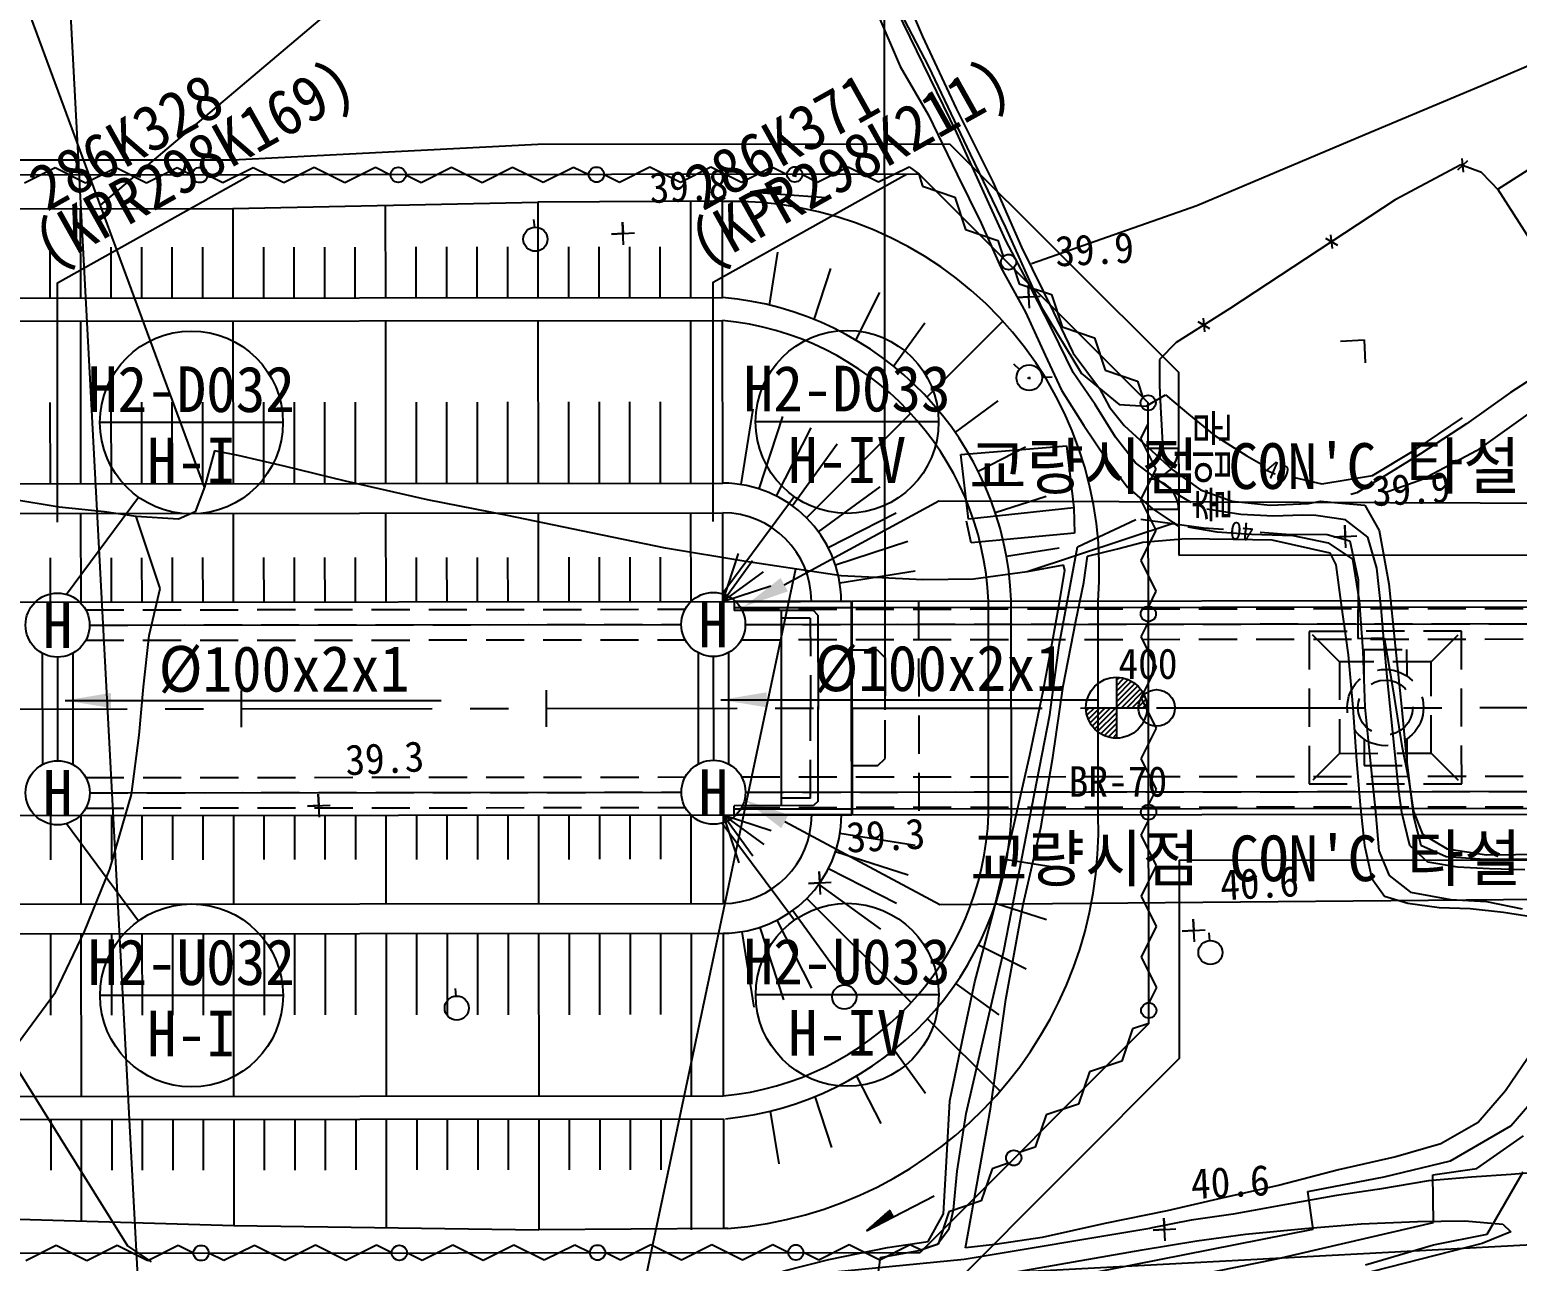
# Model space of a CAD drawing. Header units: millimetres. Extents: x 18534 to 19330, y 1103 to 1810.
# Drawn here: x 18644.5 to 18742, y 1436.8 to 1517.5 of the extents above; entities that cross this region are included whole.
import ezdxf
from ezdxf.enums import TextEntityAlignment as Align
from ezdxf.xclip import XClip

# ---------------------------------------------------------------- set-up
doc = ezdxf.new("R2010")
doc.units = ezdxf.units.MM
doc.header["$LTSCALE"] = 10
doc.header["$MEASUREMENT"] = 0
doc.header["$XCLIPFRAME"] = 2
for name, pattern in [('CENTER', [2, 1.25, -0.25, 0.25, -0.25]), ('DASHED2', [0.375, 0.25, -0.125]), ('HIDDEN', [0.375, 0.25, -0.125])]:
    doc.linetypes.add(name, pattern=pattern)
for name, color, linetype in [('TN-CABL', 4, 'Continuous'), ('TN-MANH', 4, 'Continuous'), ('TZ-BASE', 253, 'Continuous'), ('TZ-CABL', 4, 'Continuous')]:
    doc.layers.add(name, color=color, linetype=linetype)
doc.styles.add('GHS', font='GulimChe.ttf')
doc.styles.add('GUL', font='GulimChe.ttf')
doc.styles.get("Standard").update_dxf_attribs({"font": 'GulimChe.ttf'})
doc.styles.add('굴림체', font='GulimChe.ttf')
doc.linetypes.add('ZIGZAG', pattern='A,0.0001,-0.2,[131,ltypeshp.shx,S=0.2,R=0,X=-0.2,Y=0],-0.4,[131,ltypeshp.shx,S=0.2,R=180,X=0.2,Y=0],-0.2', length=0.8001)
doc.dimstyles.get("Standard").update_dxf_attribs({"dimtxt": 0.18, "dimasz": 0.18, "dimexe": 0.18, "dimexo": 0.0625, "dimgap": 0.09, "dimtad": 0, "dimtih": 1, "dimtoh": 1, "dimdec": 4, "dimzin": 0, "dimdsep": 46, "dimtxsty": 'Standard', "dimcen": 0.09, "dimadec": 0, "dimazin": 0, "dimtfac": 1, "dimtdec": 4, "dimtofl": 0, "dimtmove": 0, "dimatfit": 3, "dimfxl": 0, "dimtolj": 1, "dimtzin": 0, "dimarcsym": 0})

# ---------------------------------------------------------------- blocks, each defined once
blk = doc.blocks.new('JD-FGHFH5FN')
at = {"layer": 'TZ-BASE'}
for p, q in [((23.547, 143.966), (42.14, -205.895)), ((30.75, 33.074, 39.928), (69.977, 66.245, 39.928)), ((82.491, 49.157, 41.987), (84.653, 44.133, 41.987)), ((37.576, 14.574, 39.928), (25.588, 47.062, 39.928)), ((82.198, 47.636, 40.014), (85.046, 42.168, 40.014)), ((86.894, 37.807, 41.336), (82.293, 47.26, 41.336)), ((81.711, 45.562, 40.201), (83.196, 42.157, 40.201)), ((84.653, 44.133, 41.987), (86.848, 39.403, 41.987)), ((121.258, 40.899, 41.322), (126.289, 43.052, 41.322)), ((83.196, 42.157, 40.201), (85.053, 38.973, 40.201)), ((85.046, 42.168, 40.014), (87.775, 36.403, 40.014)), ((113.644, 37.709, 41.322), (121.258, 40.899, 41.322)), ((86.848, 39.403, 41.987), (89.256, 34.596, 41.987)), ((122.379, 34.122, 42.373), (131.572, 39.982, 42.373)), ((85.053, 38.973, 40.201), (86.931, 35.076, 40.201)), ((39.424, 36.047), (59.423, 37.066)), ((59.423, 37.066), (86.431, 37.092)), ((86.431, 37.092), (101.445, 22.106)), ((90.123, 30.753, 41.336), (86.894, 37.807, 41.336)), ((102.634, 33.053, 41.322), (113.644, 37.709, 41.322)), ((87.775, 36.403, 40.014), (90.099, 31.593, 40.014)), ((120.019, 36.117, 42.263), (120.107, 35.227, 42.263)), ((-0.034, 36.01), (39.424, 36.047)), ((25.773, 34.533), (27.772, 35.535)), ((27.772, 35.535), (29.773, 34.537)), ((29.773, 34.537), (31.772, 35.539)), ((31.772, 35.539), (33.773, 34.541)), ((33.773, 34.541), (35.772, 35.543)), ((35.772, 35.543), (36.772, 35.044)), ((38.773, 34.546), (40.772, 35.547)), ((40.772, 35.547), (42.773, 34.549)), ((42.773, 34.549), (44.772, 35.551)), ((44.772, 35.551), (46.773, 34.553)), ((46.773, 34.553), (48.772, 35.555)), ((48.772, 35.555), (49.772, 35.056)), ((51.773, 34.558), (53.772, 35.56)), ((53.772, 35.56), (55.773, 34.562)), ((55.773, 34.562), (57.772, 35.564)), ((57.772, 35.564), (59.773, 34.565)), ((59.773, 34.565), (61.772, 35.567)), ((61.772, 35.567), (62.772, 35.068)), ((64.773, 34.57), (66.772, 35.572)), ((66.772, 35.572), (68.773, 34.574)), ((68.773, 34.574), (70.772, 35.576)), ((70.772, 35.576), (72.773, 34.578)), ((72.773, 34.578), (74.772, 35.58)), ((74.772, 35.58), (75.772, 35.081)), ((77.773, 34.582), (79.772, 35.584)), ((79.772, 35.584), (81.773, 34.586)), ((81.773, 34.586), (83.772, 35.588)), ((83.772, 35.588), (84.433, 35.089)), ((119.956, 35.713, 42.263), (115.633, 33.416, 42.263)), ((120.392, 35.975, 42.263), (119.734, 35.37, 42.263)), ((121.294, 35.203, 42.263), (119.956, 35.713, 42.263)), ((122.488, 33.986, 42.263), (121.294, 35.203, 42.263)), ((84.433, 35.089), (-0.033, 35.009)), ((37.772, 35.045), (38.773, 34.546)), ((50.772, 35.057), (51.773, 34.558)), ((63.772, 35.069), (64.773, 34.57)), ((75.377, 34.271), (73.346, 33.917)), ((75.363, 34.084), (74.618, 34.139)), ((75.364, 34.097), (74.668, 34.147)), ((75.365, 34.109), (74.719, 34.156)), ((75.366, 34.122), (74.77, 34.165)), ((75.367, 34.134), (74.821, 34.174)), ((75.368, 34.147), (74.871, 34.183)), ((75.369, 34.159), (74.922, 34.192)), ((75.37, 34.171), (74.973, 34.2)), ((75.371, 34.184), (75.024, 34.209)), ((75.371, 34.196), (75.075, 34.218)), ((75.372, 34.209), (75.125, 34.227)), ((75.373, 34.221), (75.176, 34.236)), ((75.374, 34.234), (75.227, 34.245)), ((75.375, 34.246), (75.278, 34.253)), ((75.376, 34.259), (75.328, 34.262)), ((75.341, 33.772), (75.377, 34.271)), ((76.772, 35.081), (77.773, 34.582)), ((84.4, 35.089), (84.657, 34.307)), ((84.433, 35.089), (99.447, 20.103)), ((84.657, 34.307), (86.776, 33.591)), ((86.931, 35.076, 40.201), (88.494, 31.883, 40.201)), ((89.256, 34.596, 41.987), (91.145, 30.32, 41.987)), ((39.427, 32.847), (59.427, 33.266)), ((71.535, 33.321), (59.427, 33.266)), ((59.427, 33.266), (59.433, 26.996)), ((69.427, 33.275), (69.433, 27.005)), ((71.541, 27.007), (71.535, 33.321)), ((75.341, 33.773), (73.348, 33.918)), ((75.342, 33.785), (73.399, 33.927)), ((75.342, 33.797), (73.45, 33.935)), ((75.343, 33.81), (73.5, 33.944)), ((75.344, 33.822), (73.551, 33.953)), ((75.345, 33.835), (73.602, 33.962)), ((75.346, 33.847), (73.653, 33.971)), ((75.347, 33.86), (73.704, 33.98)), ((75.348, 33.872), (73.754, 33.988)), ((75.349, 33.885), (73.805, 33.997)), ((75.35, 33.897), (73.856, 34.006)), ((75.351, 33.91), (73.907, 34.015)), ((75.352, 33.922), (73.957, 34.024)), ((75.352, 33.935), (74.008, 34.033)), ((75.353, 33.947), (74.059, 34.041)), ((75.354, 33.96), (74.11, 34.05)), ((75.355, 33.972), (74.161, 34.059)), ((75.356, 33.984), (74.211, 34.068)), ((75.357, 33.997), (74.262, 34.077)), ((75.358, 34.009), (74.313, 34.086)), ((75.359, 34.022), (74.364, 34.094)), ((75.36, 34.034), (74.414, 34.103)), ((75.361, 34.047), (74.465, 34.112)), ((75.361, 34.059), (74.516, 34.121)), ((75.362, 34.072), (74.567, 34.13)), ((78.333, 33.554), (75.341, 33.772)), ((86.776, 33.591), (87.474, 31.467)), ((115.633, 33.416, 42.263), (104.778, 26.269, 42.263)), ((127.207, 26.548, 42.373), (122.379, 34.122, 42.373)), ((-0.031, 32.81), (39.427, 32.847)), ((29.427, 32.838), (29.433, 26.968)), ((39.427, 32.847), (39.433, 26.977)), ((49.427, 33.057), (49.433, 26.987)), ((91.805, 29.237, 41.322), (102.634, 33.053, 41.322)), ((59.224, 31.602, 40.201), (59.173, 32.121, 40.201)), ((64.264, 31.17, 39.804), (65.762, 31.25, 39.804)), ((64.973, 31.959, 39.804), (65.013, 31.21, 39.804)), ((65.053, 30.461, 39.804), (64.973, 31.959, 39.804)), ((87.474, 31.467), (89.592, 30.751)), ((88.494, 31.883, 40.201), (89.796, 28.978, 40.201)), ((90.099, 31.593, 40.014), (92.434, 26.405, 40.014)), ((27.43, 30.301), (27.433, 26.966)), ((31.43, 30.305), (31.433, 26.97)), ((33.43, 30.306), (33.433, 26.971)), ((35.43, 30.308), (35.433, 26.973)), ((37.43, 30.31), (37.433, 26.975)), ((41.43, 30.314), (41.433, 26.979)), ((43.43, 30.316), (43.433, 26.981)), ((45.43, 30.318), (45.433, 26.983)), ((47.43, 30.32), (47.433, 26.985)), ((51.43, 30.323), (51.433, 26.988)), ((53.43, 30.325), (53.433, 26.99)), ((55.43, 30.327), (55.433, 26.992)), ((57.43, 30.329), (57.433, 26.994)), ((61.43, 30.333), (61.433, 26.998)), ((63.43, 30.335), (63.433, 27)), ((65.013, 31.21, 39.804), (64.264, 31.17, 39.804)), ((65.43, 30.337), (65.433, 27.002)), ((67.43, 30.339), (67.433, 27.004)), ((89.592, 30.751), (89.941, 29.689)), ((91.725, 27.688, 41.336), (90.123, 30.753, 41.336)), ((91.145, 30.32, 41.987), (93.243, 26.05, 41.987)), ((111.078, 30.896, 42.263), (111.852, 30.448, 42.263)), ((111.412, 31.116, 42.263), (111.518, 30.228, 42.263)), ((74.619, 26.511), (75.164, 29.978)), ((77.548, 25.568), (78.629, 28.905)), ((89.796, 28.978, 40.201), (91.394, 26.039, 40.201)), ((90.645, 28.979), (90.995, 27.916)), ((80.274, 24.22), (81.862, 27.345)), ((90.995, 27.916), (93.113, 27.2)), ((91.577, 27.803, 39.888), (91.617, 27.055, 39.888)), ((91.657, 26.306, 39.888), (91.577, 27.803, 39.888)), ((93.15, 24.912, 41.336), (91.725, 27.688, 41.336)), ((-0.025, 26.94), (71.541, 27.007)), ((90.868, 27.015, 39.888), (92.366, 27.094, 39.888)), ((91.617, 27.055, 39.888), (90.868, 27.015, 39.888)), ((92.434, 26.405, 40.014), (95.082, 22.025, 40.014)), ((93.113, 27.2), (93.811, 25.076)), ((-0.024, 25.44), (71.542, 25.507)), ((29.434, 25.468), (29.444, 14.798)), ((39.434, 25.477), (39.444, 14.807)), ((49.434, 25.487), (49.444, 14.817)), ((59.434, 25.496), (59.444, 14.826)), ((69.434, 25.505), (69.444, 14.835)), ((71.552, 14.838), (71.542, 25.507)), ((84.932, 20.475), (89.916, 25.468)), ((91.394, 26.039, 40.201), (92.694, 23.218, 40.201)), ((93.243, 26.05, 41.987), (94.495, 23.438, 41.987)), ((104.778, 26.269, 42.263), (101.284, 24.053, 42.263)), ((102.712, 25.432, 42.263), (103.478, 24.97, 42.263)), ((103.049, 25.646, 42.263), (103.14, 24.756, 42.263)), ((82.748, 22.508), (84.805, 25.345)), ((94.534, 22.094, 41.336), (93.15, 24.912, 41.336)), ((93.811, 25.076), (95.929, 24.36)), ((94.495, 23.438, 41.987), (94.54, 23.355, 41.987)), ((95.929, 24.36), (96.628, 22.236)), ((101.284, 24.053, 42.263), (100.194, 22.952, 42.263)), ((112.062, 24.154, -2.086), (113.605, 24.236, -2.086)), ((113.605, 24.236, -2.086), (113.685, 22.72, -2.086)), ((90.627, 22.666, -1.233), (91.018, 22.297, -1.233)), ((92.694, 23.218, 40.201), (93.768, 20.937, 40.201)), ((94.54, 23.355, 41.987), (96.245, 21.05, 41.987)), ((100.194, 22.952, 42.263), (100.183, 21.242, 42.263)), ((91.536, 21.741, -1.233), (91.74, 21.729, -1.233)), ((91.645, 21.815, -1.233), (91.653, 21.657, -1.233)), ((92.484, 21.788, -1.233), (93.161, 21.805, -1.233)), ((95.981, 19.991, 41.336), (94.534, 22.094, 41.336)), ((95.082, 22.025, 40.014), (97.537, 19.994, 40.014)), ((96.628, 22.236), (98.746, 21.52)), ((98.746, 21.52), (99.095, 20.458)), ((101.445, 22.106), (101.457, 10.106)), ((127.434, 21.574, 39.993), (120.981, 16.947, 39.993)), ((125.681, 22.384, 41.147), (123.211, 20.784, 41.147)), ((93.768, 20.937, 40.201), (95.222, 18.624, 40.201)), ((96.245, 21.05, 41.987), (96.912, 19.808, 41.987)), ((99.306, 19.876, 40.014), (100.587, 20.628, 40.014)), ((100.183, 21.242, 42.263), (100.245, 19.843, 42.263)), ((100.587, 20.628, 40.014), (102.095, 19.368, 40.014)), ((123.211, 20.784, 41.147), (120.323, 18.726, 41.147)), ((27.439, 20.131), (27.444, 14.796)), ((31.439, 20.135), (31.444, 14.8)), ((33.439, 20.136), (33.444, 14.801)), ((35.439, 20.138), (35.444, 14.803)), ((37.439, 20.14), (37.444, 14.805)), ((41.439, 20.144), (41.444, 14.809)), ((43.439, 20.146), (43.444, 14.811)), ((45.439, 20.148), (45.444, 14.813)), ((47.439, 20.15), (47.444, 14.815)), ((51.439, 20.153), (51.444, 14.818)), ((53.439, 20.155), (53.444, 14.82)), ((55.439, 20.157), (55.444, 14.822)), ((57.439, 20.159), (57.444, 14.824)), ((61.439, 20.163), (61.444, 14.828)), ((63.439, 20.165), (63.444, 14.83)), ((65.439, 20.167), (65.444, 14.832)), ((67.439, 20.169), (67.444, 14.834)), ((72.766, 14.743), (73.544, 19.682)), ((86.79, 18.165), (89.62, 20.226)), ((97.304, 17.843, 41.336), (95.981, 19.991, 41.336)), ((96.912, 19.808, 41.987), (97.871, 18.616, 41.987)), ((97.537, 19.994, 40.014), (99.306, 19.876, 40.014)), ((99.486, -20.597), (99.447, 20.103)), ((100.245, 19.843, 42.263), (100.432, 16.652, 42.263)), ((73.95, 14.46), (75.491, 19.217)), ((77.042, 12.57), (83.871, 19.413)), ((95.222, 18.624, 40.201), (96.671, 16.48, 40.201)), ((97.871, 18.616, 41.987), (99.425, 17.189, 41.987)), ((99.449, 18.756), (98.95, 17.755)), ((102.095, 19.368, 40.014), (103.774, 17.987, 40.014)), ((116.96, 17.02, 40.014), (120.053, 19.126, 40.014)), ((120.323, 18.726, 41.147), (117.3, 16.75, 41.147)), ((75.076, 13.995), (77.342, 18.452)), ((98.614, 16.157, 41.336), (97.304, 17.843, 41.336)), ((98.95, 17.755), (99.951, 15.756)), ((103.774, 17.987, 40.014), (105.915, 16.619, 40.014)), ((38.223, 16.947, 39.865), (37.576, 14.574, 39.865)), ((39.787, 16.655, 39.865), (38.223, 16.947, 39.865)), ((42.792, 15.943, 39.865), (39.787, 16.655, 39.865)), ((76.115, 13.36), (79.05, 17.408)), ((87.163, 16.711, 42.449), (94.083, 17.288, 42.449)), ((87.663, 12.48, 42.449), (87.163, 16.711, 42.449)), ((88.295, 15.624), (91.412, 17.216)), ((94.083, 17.288, 42.449), (94.578, 13.225, 42.449)), ((99.425, 17.189, 41.987), (101.022, 15.722, 41.987)), ((101.442, 17.106), (99.442, 17.104)), ((100.432, 16.903, -2.086), (100.453, 16.422, -2.086)), ((105.915, 16.619, 40.014), (106.842, 16.106, 40.014)), ((114.15, 15.342, 40.014), (116.96, 17.02, 40.014)), ((117.3, 16.75, 41.147), (115.082, 15.38, 41.147)), ((120.981, 16.947, 39.993), (117.427, 15.079, 39.993)), ((46.814, 14.965, 39.865), (42.792, 15.943, 39.865)), ((96.671, 16.48, 40.201), (98.07, 14.586, 40.201)), ((100.289, 14.902, 41.336), (98.614, 16.157, 41.336)), ((99.951, 15.756), (98.953, 13.755)), ((101.022, 15.722, 41.987), (102.868, 14.387, 41.987)), ((-0.014, 14.77), (71.554, 14.837)), ((52.188, 13.732, 39.865), (46.814, 14.965, 39.865)), ((101.534, 14.013, 41.336), (100.289, 14.902, 41.336)), ((109.048, 15.212, 40.014), (110.844, 14.784, 40.014)), ((110.844, 14.784, 40.014), (114.15, 15.342, 40.014)), ((115.082, 15.38, 41.147), (113.119, 14.196, 41.147)), ((117.427, 15.079, 39.993), (114.926, 14.178, 39.993)), ((28.03, 13.249, 39.865), (24.861, 13.789, 39.865)), ((37.576, 14.574, 39.865), (36.95, 12.958, 39.865)), ((57.43, 12.705, 39.865), (52.188, 13.732, 39.865)), ((77.833, 11.645), (81.875, 14.587)), ((89.422, 12.9), (92.75, 13.985)), ((98.07, 14.586, 40.201), (99.709, 13.162, 40.201)), ((98.953, 13.755), (99.955, 11.756)), ((102.261, 13.571, 41.336), (101.534, 14.013, 41.336)), ((102.868, 14.387, 41.987), (104.95, 13.648, 41.987)), ((113.119, 14.196, 41.147), (112.73, 14.091, 41.147)), ((-0.012, 12.82), (71.554, 12.887)), ((31.023, 12.956, 39.865), (28.03, 13.249, 39.865)), ((29.446, 12.848), (29.452, 7.038)), ((33.092, 12.637, 39.865), (31.023, 12.956, 39.865)), ((36.95, 12.958, 39.865), (35.871, 12.465, 39.865)), ((39.446, 12.857), (39.452, 7.047)), ((49.446, 12.867), (49.452, 7.057)), ((62.294, 11.71, 39.865), (57.43, 12.705, 39.865)), ((59.446, 12.876), (59.452, 7.066)), ((69.446, 12.885), (69.452, 7.075)), ((71.559, 7.077), (71.554, 12.888)), ((78.471, 10.607), (82.923, 12.881)), ((94.578, 13.225, 42.449), (87.663, 12.48, 42.449)), ((94.578, 13.225, 42.449), (94.626, 11.544, 42.449)), ((101.446, 13.106), (99.446, 13.104)), ((99.709, 13.162, 40.201), (101.166, 12.194, 40.201)), ((105.521, 12.782, 41.336), (103.283, 13.138, 41.336)), ((104.95, 13.648, 41.987), (107.437, 13.383, 41.987)), ((107.668, 12.675, 41.336), (105.521, 12.782, 41.336)), ((107.437, 13.383, 41.987), (109.957, 13.498, 41.987)), ((109.558, 12.73, 41.336), (107.668, 12.675, 41.336)), ((110.441, 12.713, 41.336), (109.558, 12.73, 41.336)), ((109.957, 13.498, 41.987), (110.751, 13.647, 41.987)), ((112.383, 12.432, 41.336), (110.441, 12.713, 41.336)), ((110.751, 13.647, 41.987), (111.889, 13.553, 41.987)), ((111.889, 13.553, 41.987), (113.659, 13.394, 41.987)), ((113.659, 13.394, 41.987), (114.589, 11.739, 41.987)), ((35.871, 12.465, 39.865), (33.092, 12.637, 39.865)), ((34.656, 7.932, 39.634), (33.092, 12.637, 39.634)), ((67.791, 10.564, 39.865), (62.294, 11.71, 39.865)), ((87.834, 10.929, 42.449), (87.541, 12.35, 42.449)), ((101.207, 12.238, 40.159), (91.504, 9.017, 40.159)), ((94.82, 10.667, 40.014), (98.636, 12.458, 40.014)), ((99.955, 11.756), (98.957, 9.755)), ((98.972, 12.468, 40.014), (103.066, 11.913, 40.014)), ((101.166, 12.194, 40.201), (101.423, 12.034, 40.201)), ((102.055, 11.968, 40.201), (103.956, 11.644, 40.201)), ((103.066, 11.913, 40.014), (104.388, 11.807, 40.014)), ((112.333, 12.088, 39.888), (112.373, 11.339, 39.888)), ((112.412, 10.59, 39.888), (112.333, 12.088, 39.888)), ((113.845, 11.297, 41.336), (112.383, 12.432, 41.336)), ((114.589, 11.739, 41.987), (115.237, 8.226, 41.987)), ((78.938, 9.482), (83.691, 11.032)), ((94.626, 11.544, 42.449), (87.834, 10.929, 42.449)), ((97.43, 10.532, 40.81), (99.099, 10.958, 40.81)), ((99.099, 10.958, 40.81), (101.909, 11.207, 40.81)), ((101.909, 11.207, 40.81), (105.021, 11.17, 40.81)), ((103.956, 11.644, 40.201), (106.23, 11.499, 40.201)), ((105.021, 11.17, 40.81), (107.545, 11.116, 40.81)), ((106.23, 11.499, 40.201), (108.923, 11.408, 40.201)), ((106.78, 11.617, 40.014), (108.501, 11.48, 40.014)), ((107.545, 11.116, 40.81), (111.353, 10.259, 40.81)), ((108.501, 11.48, 40.014), (111.192, 11.473, 40.014)), ((108.923, 11.408, 40.201), (111.249, 10.928, 40.201)), ((111.192, 11.473, 40.014), (112.675, 11.053, 40.014)), ((111.249, 10.928, 40.201), (112.836, 9.839, 40.201)), ((111.624, 11.299, 39.888), (113.122, 11.379, 39.888)), ((112.373, 11.339, 39.888), (111.624, 11.299, 39.888)), ((112.675, 11.053, 40.014), (113.211, 8.504, 40.014)), ((114.45, 9.255, 41.336), (113.845, 11.297, 41.336)), ((27.449, 9.941), (27.452, 7.036)), ((31.449, 9.945), (31.452, 7.04)), ((33.449, 9.946), (33.452, 7.041)), ((35.449, 9.948), (35.452, 7.043)), ((37.449, 9.95), (37.452, 7.045)), ((41.449, 9.954), (41.452, 7.049)), ((43.449, 9.956), (43.452, 7.051)), ((45.449, 9.958), (45.452, 7.053)), ((47.449, 9.96), (47.452, 7.055)), ((51.449, 9.963), (51.452, 7.058)), ((53.449, 9.965), (53.452, 7.06)), ((55.449, 9.967), (55.452, 7.062)), ((57.449, 9.969), (57.452, 7.064)), ((61.449, 9.973), (61.452, 7.068)), ((63.449, 9.975), (63.452, 7.07)), ((65.449, 9.977), (65.452, 7.072)), ((67.449, 9.979), (67.452, 7.074)), ((73.071, 9.707, 39.865), (67.791, 10.564, 39.865)), ((71.559, 7.077), (72.579, 10.226)), ((71.559, 7.077), (73.502, 9.757)), ((90.152, 10.04), (93.609, 10.591)), ((93.618, 4.201, 40.014), (94.82, 10.667, 40.014)), ((95.223, 8.325, 40.81), (95.468, 10.055, 40.81)), ((95.468, 10.055, 40.81), (97.43, 10.532, 40.81)), ((98.957, 9.755), (99.959, 7.756)), ((101.457, 10.106), (298.243, 10.292)), ((111.353, 10.259, 40.81), (111.754, 9.471, 40.81)), ((112.836, 9.839, 40.201), (113.292, 7.119, 40.201)), ((66, -39.703, 39.907), (76.337, 9.207, 39.907)), ((71.559, 7.077), (74.235, 9.026)), ((79.32, 8.751, 39.865), (73.071, 9.707, 39.865)), ((79.223, 8.299), (84.16, 9.085)), ((91.504, 9.017, 39.865), (87.986, 8.537, 39.865)), ((93.887, 9.463, 39.865), (91.504, 9.017, 39.865)), ((93.66, 7.145, 39.865), (93.981, 9.13, 39.865)), ((93.981, 9.13, 39.865), (93.887, 9.463, 39.865)), ((111.754, 9.471, 40.81), (112.077, 7, 40.81)), ((114.735, 6.656, 41.336), (114.45, 9.255, 41.336)), ((33.946, 4.843, 39.634), (34.656, 7.932, 39.634)), ((71.559, 7.077), (74.706, 8.103)), ((84.667, 8.484, 39.865), (79.32, 8.751, 39.865)), ((87.986, 8.537, 39.865), (84.667, 8.484, 39.865)), ((94.707, 5.787, 40.81), (95.223, 8.325, 40.81)), ((113.211, 8.504, 40.014), (113.196, 4.636, 40.014)), ((115.237, 8.226, 41.987), (115.647, 4.16, 41.987)), ((-0.007, 7.01), (76.652, 7.082)), ((72.294, 7.078), (79.993, 7.085)), ((79.993, 7.085), (72.294, 7.078)), ((72.294, 7.078), (72.294, 6.478)), ((79.993, 7.085), (80, 0.085)), ((80.007, -6.915), (79.993, 7.085)), ((80.043, 7.085), (149.943, 7.151)), ((80.057, -6.914), (80.043, 7.085)), ((88.981, -6.906), (88.968, 7.093)), ((90.48, -6.961), (90.467, 7.095)), ((93.225, 4.694, 39.865), (93.66, 7.145, 39.865)), ((96.172, -6.899), (96.159, 7.1)), ((99.959, 7.756), (99.46, 6.756)), ((112.077, 7, 40.81), (112.554, 3.567, 40.81)), ((113.292, 7.119, 40.201), (113.514, 3.805, 40.201)), ((72.294, 6.678), (79.994, 6.685)), ((77.494, 6.483), (72.294, 6.478)), ((75.406, -6.319), (75.394, 6.481)), ((77.794, 6.183), (77.494, 6.483)), ((77.794, 6.183), (77.8, -0.017)), ((80.044, 6.685), (149.944, 6.751)), ((114.929, 4.308, 41.336), (114.735, 6.656, 41.336)), ((93.863, 1.517, 40.81), (94.707, 5.787, 40.81)), ((99.461, 5.756), (98.962, 4.755)), ((33.58, 1.469, 39.634), (33.946, 4.843, 39.634)), ((92.569, 1.186, 39.865), (93.225, 4.694, 39.865)), ((92.992, -0.358, 40.014), (93.618, 4.201, 40.014)), ((98.962, 4.755), (99.964, 2.756)), ((113.196, 4.636, 40.014), (114.918, 4.686, 40.014)), ((114.918, 4.686, 40.014), (115.522, 1.214, 40.014)), ((115.117, 2.127, 41.336), (114.929, 4.308, 41.336)), ((115.647, 4.16, 41.987), (116.056, 0.178, 41.987)), ((112.554, 3.567, 40.81), (112.862, 0.129, 40.81)), ((113.514, 3.805, 40.201), (113.661, 0.151, 40.201)), ((97.368, 2.104), (97.368, -1.896)), ((97.368, 1.903), (97.56, 2.095)), ((97.368, 1.549), (97.861, 2.042)), ((97.368, 1.196), (98.127, 1.954)), ((99.964, 2.756), (98.966, 0.755)), ((115.878, -5.334, 41.336), (115.117, 2.127, 41.336)), ((33.293, -1.692, 39.634), (33.58, 1.469, 39.634)), ((40.001, -1.163), (39.999, 1.237)), ((60.001, -1.145), (59.999, 1.255)), ((80.001, -1.126), (79.999, 1.274)), ((91.681, -3.002, 39.865), (92.569, 1.186, 39.865)), ((93.199, -3.168, 40.81), (93.863, 1.517, 40.81)), ((97.368, 0.842), (98.364, 1.838)), ((97.368, 0.489), (98.577, 1.697)), ((97.368, 0.135), (98.767, 1.534)), ((97.69, 0.104), (98.934, 1.348)), ((98.044, 0.104), (99.079, 1.139)), ((115.522, 1.214, 40.014), (116.088, -2.385, 40.014)), ((120.001, -1.09), (119.999, 1.31)), ((77.806, -6.017), (77.8, 0.183)), ((80.007, -6.915), (80, 0.085)), ((95.368, 0.104), (99.368, 0.104)), ((95.377, -0.088), (95.569, 0.104)), ((95.43, -0.389), (95.923, 0.104)), ((95.518, -0.655), (96.276, 0.104)), ((95.634, -0.892), (96.63, 0.104)), ((95.775, -1.105), (96.983, 0.104)), ((95.938, -1.295), (97.337, 0.104)), ((98.397, 0.104), (99.2, 0.907)), ((98.751, 0.104), (99.293, 0.646)), ((98.966, 0.755), (99.967, -1.244)), ((99.105, 0.104), (99.353, 0.352)), ((112.862, 0.129, 40.81), (113.081, -3.102, 40.81)), ((113.661, 0.151, 40.201), (113.959, -2.909, 40.201)), ((116.056, 0.178, 41.987), (116.413, -3.469, 41.987)), ((89.989, -15.83, 40.014), (92.992, -0.358, 40.014)), ((96.124, -1.462), (97.368, -0.218)), ((96.333, -1.607), (97.368, -0.572)), ((96.566, -1.728), (97.368, -0.925)), ((32.774, -5.575, 39.634), (33.293, -1.692, 39.634)), ((96.826, -1.821), (97.368, -1.279)), ((97.12, -1.881), (97.368, -1.632)), ((99.967, -1.244), (98.969, -3.245)), ((113.959, -2.909, 40.201), (114.362, -6.723, 40.201)), ((116.088, -2.385, 40.014), (116.528, -4.559, 40.014)), ((90.636, -7.614, 39.865), (91.681, -3.002, 39.865)), ((92.406, -7.773, 40.81), (93.199, -3.168, 40.81)), ((98.969, -3.245), (99.971, -5.244)), ((113.081, -3.102, 40.81), (113.341, -6.29, 40.81)), ((116.413, -3.469, 41.987), (116.851, -7.03, 41.987)), ((700.004, -4.54), (0.038, -41.738)), ((116.528, -4.559, 40.014), (116.842, -6.694, 40.014)), ((31.359, -10.492, 39.634), (32.774, -5.575, 39.634)), ((45.03, -5.566, 39.258), (45.07, -6.315, 39.258)), ((45.11, -7.064, 39.258), (45.03, -5.566, 39.258)), ((99.971, -5.244), (99.472, -6.244)), ((116.087, -6.757, 41.336), (115.878, -5.334, 41.336)), ((44.321, -6.355, 39.258), (45.819, -6.275, 39.258)), ((45.07, -6.315, 39.258), (44.321, -6.355, 39.258)), ((77.506, -6.316), (72.306, -6.321)), ((72.307, -6.921), (72.306, -6.321)), ((72.307, -6.522), (80.006, -6.515)), ((77.806, -6.016), (77.506, -6.316)), ((80.056, -6.515), (149.956, -6.448)), ((113.341, -6.29, 40.81), (113.627, -8.93, 40.81)), ((114.362, -6.723, 40.201), (114.562, -9.281, 40.201)), ((116.612, -8.928, 41.336), (116.087, -6.757, 41.336)), ((116.842, -6.694, 40.014), (117.431, -8.19, 40.014)), ((0.007, -6.99), (76.665, -6.918)), ((27.465, -6.964), (27.468, -9.869)), ((29.465, -6.962), (29.47, -12.772)), ((31.465, -6.96), (31.468, -9.865)), ((33.465, -6.959), (33.468, -9.864)), ((35.465, -6.957), (35.468, -9.862)), ((37.465, -6.955), (37.468, -9.86)), ((39.465, -6.953), (39.47, -12.763)), ((41.465, -6.951), (41.468, -9.856)), ((43.465, -6.949), (43.468, -9.854)), ((45.465, -6.947), (45.468, -9.852)), ((47.465, -6.945), (47.468, -9.85)), ((49.465, -6.943), (49.47, -12.753)), ((51.465, -6.941), (51.468, -9.846)), ((53.465, -6.94), (53.468, -9.845)), ((55.465, -6.938), (55.468, -9.843)), ((57.465, -6.936), (57.468, -9.841)), ((59.465, -6.934), (59.47, -12.744)), ((61.465, -6.932), (61.468, -9.837)), ((63.465, -6.93), (63.468, -9.835)), ((65.465, -6.928), (65.468, -9.833)), ((67.465, -6.926), (67.468, -9.831)), ((69.465, -6.924), (69.47, -12.734)), ((71.573, -6.922), (74.722, -7.942)), ((71.573, -6.922), (74.252, -8.866)), ((71.573, -6.922), (73.521, -9.598)), ((71.573, -6.922), (72.598, -10.07)), ((71.573, -6.922), (71.578, -12.733)), ((72.307, -6.922), (80.007, -6.915)), ((80.007, -6.915), (72.307, -6.922)), ((80.057, -6.914), (149.957, -6.848)), ((89.325, -13.201, 39.865), (90.636, -7.614, 39.865)), ((91.247, -12.809, 40.81), (92.406, -7.773, 40.81)), ((99.473, -7.244), (98.974, -8.245)), ((116.851, -7.03, 41.987), (117.326, -8.908, 41.987)), ((79.239, -8.129), (84.177, -8.907)), ((98.974, -8.245), (99.976, -10.244)), ((117.431, -8.19, 40.014), (119.056, -9.153, 40.014)), ((78.955, -9.314), (83.712, -10.854)), ((101.476, -9.894), (298.261, -9.708)), ((113.627, -8.93, 40.81), (114.11, -11.102, 40.81)), ((114.562, -9.281, 40.201), (115.239, -10.902, 40.201)), ((117.778, -10.03, 41.336), (116.612, -8.928, 41.336)), ((117.326, -8.908, 41.987), (118.987, -9.659, 41.987)), ((118.987, -9.659, 41.987), (121.219, -9.805, 41.987)), ((119.056, -9.153, 40.014), (121.632, -9.541, 40.014)), ((121.632, -9.541, 40.014), (123.523, -9.529, 40.014)), ((123.523, -9.529, 40.014), (124.825, -9.491, 40.014)), ((29.711, -14.575, 39.634), (31.359, -10.492, 39.634)), ((77.882, -10.635, 39.258), (77.922, -11.384, 39.258)), ((77.962, -12.133, 39.258), (77.882, -10.635, 39.258)), ((78.49, -10.439), (82.947, -12.705)), ((90.171, -9.85), (93.629, -10.394)), ((99.976, -10.244), (98.978, -12.245)), ((101.476, -9.894), (101.488, -22.894)), ((119.721, -10.353, 41.336), (117.778, -10.03, 41.336)), ((121.826, -10.46, 41.336), (119.721, -10.353, 41.336)), ((121.219, -9.805, 41.987), (124.709, -9.831, 41.987)), ((124.14, -10.52, 41.336), (121.826, -10.46, 41.336)), ((77.173, -11.424, 39.258), (78.671, -11.344, 39.258)), ((77.922, -11.384, 39.258), (77.173, -11.424, 39.258)), ((77.855, -11.478), (81.903, -14.413)), ((114.11, -11.102, 40.81), (114.941, -12.255, 40.81)), ((115.239, -10.902, 40.201), (116.658, -11.996, 40.201)), ((77.065, -12.405), (83.908, -19.234)), ((98.978, -12.245), (99.98, -14.244)), ((114.941, -12.255, 40.81), (116.468, -12.716, 40.81)), ((116.658, -11.996, 40.201), (119.277, -12.467, 40.201)), ((119.277, -12.467, 40.201), (121.636, -12.61, 40.201)), ((121.636, -12.61, 40.201), (123.962, -13.09, 40.201)), ((0.012, -12.8), (71.578, -12.732)), ((76.14, -13.196), (79.083, -17.238)), ((88.071, -17.861, 39.865), (89.325, -13.201, 39.865)), ((89.446, -12.711), (92.776, -13.79)), ((90.122, -19.021, 40.81), (91.247, -12.809, 40.81)), ((116.468, -12.716, 40.81), (118.536, -12.993, 40.81)), ((118.536, -12.993, 40.81), (120.556, -13.061, 40.81)), ((120.556, -13.061, 40.81), (122.748, -13.293, 40.81)), ((122.748, -13.293, 40.81), (124.269, -13.543, 40.81)), ((27.807, -18.539, 39.634), (29.711, -14.575, 39.634)), ((72.794, -14.586), (73.581, -19.523)), ((73.978, -14.301), (75.527, -19.054)), ((75.102, -13.834), (77.376, -18.286)), ((99.98, -14.244), (98.982, -16.245)), ((101.687, -14.546, 40.56), (103.185, -14.466, 40.56)), ((102.436, -14.506, 40.56), (101.687, -14.546, 40.56)), ((102.396, -13.757, 40.56), (102.436, -14.506, 40.56)), ((102.476, -15.255, 40.56), (102.396, -13.757, 40.56)), ((0.014, -14.75), (71.585, -14.682)), ((27.472, -14.724), (27.477, -20.059)), ((29.472, -14.722), (29.482, -25.392)), ((31.472, -14.72), (31.477, -20.055)), ((33.472, -14.718), (33.477, -20.053)), ((35.472, -14.717), (35.477, -20.052)), ((37.472, -14.715), (37.477, -20.05)), ((39.472, -14.713), (39.482, -25.383)), ((41.472, -14.711), (41.477, -20.046)), ((43.472, -14.709), (43.477, -20.044)), ((45.472, -14.707), (45.477, -20.042)), ((47.472, -14.705), (47.477, -20.04)), ((49.472, -14.703), (49.482, -25.373)), ((51.472, -14.701), (51.477, -20.036)), ((53.472, -14.7), (53.477, -20.035)), ((55.472, -14.698), (55.477, -20.033)), ((57.472, -14.696), (57.477, -20.031)), ((59.472, -14.694), (59.482, -25.364)), ((61.472, -14.692), (61.477, -20.027)), ((63.472, -14.69), (63.477, -20.025)), ((65.472, -14.688), (65.477, -20.023)), ((67.472, -14.686), (67.477, -20.021)), ((69.472, -14.684), (69.482, -25.354)), ((71.58, -14.683), (71.59, -25.352)), ((88.324, -15.438), (91.444, -17.024)), ((103.488, -15.178, 39.361), (103.438, -14.66, 39.361)), ((87.52, -26.495, 40.014), (89.989, -15.83, 40.014)), ((98.982, -16.245), (99.984, -18.244)), ((54.07, -18.824, 39.361), (54.02, -18.306, 39.361)), ((79.483, -18.095, 39.361), (79.433, -17.577, 39.361)), ((86.824, -17.981), (89.658, -20.036)), ((87.259, -21.794, 39.865), (88.071, -17.861, 39.865)), ((99.984, -18.244), (99.484, -19.244)), ((24.731, -22.705, 39.634), (27.807, -18.539, 39.634)), ((89.109, -26.197, 40.81), (90.122, -19.021, 40.81)), ((84.97, -20.295), (89.734, -25.05)), ((99.486, -20.597), (84.5, -35.611)), ((98.424, -20.949), (97.713, -23.069)), ((99.486, -20.597), (98.424, -20.949)), ((82.791, -22.332), (84.853, -25.165)), ((86.446, -25.685, 39.865), (87.259, -21.794, 39.865)), ((124.69, -22.359, 40.81), (122.875, -25.018, 40.81)), ((24.731, -22.705, 39.97), (32.53, -35.177, 39.97)), ((101.488, -22.894), (86.502, -37.908)), ((97.713, -23.069), (95.591, -23.772)), ((80.319, -24.048), (81.914, -27.171)), ((95.591, -23.772), (94.88, -25.892)), ((123.235, -27.32, 41.002), (126.001, -24.087, 41.002)), ((0.024, -25.42), (71.59, -25.352)), ((122.875, -25.018, 40.81), (121.084, -27.087, 40.81)), ((77.596, -25.401), (78.683, -28.736)), ((86.254, -29.263, 39.865), (86.446, -25.685, 39.865)), ((87.479, -35.324, 40.81), (89.109, -26.197, 40.81)), ((94.88, -25.892), (92.757, -26.595)), ((0.025, -26.92), (71.591, -26.852)), ((27.484, -26.894), (27.487, -30.229)), ((29.484, -26.892), (29.49, -33.562)), ((31.484, -26.89), (31.487, -30.225)), ((33.484, -26.888), (33.487, -30.224)), ((35.484, -26.887), (35.487, -30.222)), ((37.484, -26.885), (37.487, -30.22)), ((39.484, -26.883), (39.49, -33.853)), ((41.484, -26.881), (41.487, -30.216)), ((43.484, -26.879), (43.487, -30.214)), ((45.484, -26.877), (45.487, -30.212)), ((47.484, -26.875), (47.487, -30.21)), ((49.484, -26.873), (49.49, -33.993)), ((51.484, -26.871), (51.487, -30.206)), ((53.484, -26.87), (53.487, -30.205)), ((55.484, -26.868), (55.487, -30.203)), ((57.484, -26.866), (57.487, -30.201)), ((59.484, -26.864), (59.491, -34.134)), ((61.484, -26.862), (61.487, -30.197)), ((63.484, -26.86), (63.487, -30.195)), ((65.484, -26.858), (65.487, -30.193)), ((67.484, -26.856), (67.487, -30.191)), ((69.484, -26.854), (69.491, -34.125)), ((71.591, -26.852), (71.598, -34.057)), ((74.668, -26.35), (75.221, -29.816)), ((86.915, -30.296, 40.014), (87.52, -26.495, 40.014)), ((92.757, -26.595), (92.046, -28.715)), ((121.084, -27.087, 40.81), (118.645, -28.502, 40.81)), ((119.265, -29.62, 41.002), (123.235, -27.32, 41.002)), ((121.003, -30.116, 41.993), (124.052, -27.969, 41.993)), ((92.046, -28.715), (90.985, -29.067)), ((118.645, -28.502, 40.81), (115.684, -29.344, 40.81)), ((86.028, -33.096, 39.865), (86.254, -29.263, 39.865)), ((89.215, -30.124), (88.504, -32.244)), ((90.277, -29.773), (89.215, -30.124)), ((111.925, -30.208, 40.81), (108.086, -31.201, 40.81)), ((115.684, -29.344, 40.81), (111.925, -30.208, 40.81)), ((114.923, -30.669, 41.002), (119.265, -29.62, 41.002)), ((118.114, -30.535, 41.993), (121.003, -30.116, 41.993)), ((86.693, -32.824, 40.014), (86.915, -30.296, 40.014)), ((108.086, -31.201, 40.81), (104.285, -32.067, 40.81)), ((109.906, -31.612, 41.002), (114.923, -30.669, 41.002)), ((117.831, -30.922, 40.201), (114.61, -31.477, 40.201)), ((120.641, -30.673, 40.201), (117.831, -30.922, 40.201)), ((118.162, -33.645, 41.993), (118.114, -30.535, 41.993)), ((123.243, -30.514, 40.201), (120.641, -30.673, 40.201)), ((121.673, -34.427, 42.993), (124.036, -30.323, 42.993)), ((124.836, -30.385, 40.201), (123.243, -30.514, 40.201)), ((85.409, -31.922), (82.745, -33.301)), ((104.285, -32.067, 40.81), (100.694, -32.885, 40.81)), ((111.805, -31.893, 40.201), (108.626, -32.447, 40.201)), ((110.271, -34.082, 41.002), (109.906, -31.612, 41.002)), ((114.61, -31.477, 40.201), (111.805, -31.893, 40.201)), ((82.515, -32.857), (80.968, -34.22)), ((82.67, -33.156), (81.473, -33.776)), ((82.664, -33.145), (81.511, -33.742)), ((82.658, -33.134), (81.55, -33.708)), ((82.652, -33.123), (81.589, -33.673)), ((82.647, -33.112), (81.627, -33.639)), ((82.641, -33.101), (81.666, -33.605)), ((82.635, -33.09), (81.705, -33.571)), ((82.629, -33.078), (81.743, -33.537)), ((82.624, -33.067), (81.782, -33.503)), ((82.618, -33.056), (81.821, -33.469)), ((82.612, -33.045), (81.859, -33.435)), ((82.606, -33.034), (81.898, -33.401)), ((82.601, -33.023), (81.937, -33.367)), ((82.595, -33.012), (81.975, -33.333)), ((82.589, -33.001), (82.014, -33.299)), ((82.583, -32.99), (82.053, -33.264)), ((82.578, -32.979), (82.091, -33.23)), ((82.572, -32.967), (82.13, -33.196)), ((82.566, -32.956), (82.169, -33.162)), ((82.561, -32.945), (82.207, -33.128)), ((82.555, -32.934), (82.246, -33.094)), ((82.549, -32.923), (82.285, -33.06)), ((82.543, -32.912), (82.323, -33.026)), ((82.538, -32.901), (82.362, -32.992)), ((82.532, -32.89), (82.401, -32.958)), ((82.526, -32.879), (82.439, -32.924)), ((82.52, -32.868), (82.478, -32.889)), ((82.745, -33.301), (82.515, -32.857)), ((85.028, -34.89, 39.865), (86.028, -33.096, 39.865)), ((86.382, -32.948), (85.671, -35.068)), ((88.504, -32.244), (86.382, -32.948)), ((86.392, -34.052, 40.014), (86.693, -32.824, 40.014)), ((100.694, -32.885, 40.81), (96.598, -33.717, 40.81)), ((105.03, -33.097, 40.201), (102.267, -33.512, 40.201)), ((108.626, -32.447, 40.201), (105.03, -33.097, 40.201)), ((19.49, -33.272), (39.49, -33.853)), ((39.49, -33.853), (59.491, -34.134)), ((71.598, -34.057), (59.491, -34.134)), ((71.885, -34.057), (71.598, -34.057)), ((82.744, -33.3), (80.97, -34.219)), ((82.739, -33.289), (81.009, -34.185)), ((82.733, -33.278), (81.048, -34.151)), ((82.727, -33.267), (81.086, -34.117)), ((82.721, -33.256), (81.125, -34.082)), ((82.716, -33.245), (81.163, -34.048)), ((82.71, -33.234), (81.202, -34.014)), ((82.704, -33.223), (81.241, -33.98)), ((82.698, -33.212), (81.279, -33.946)), ((82.693, -33.201), (81.318, -33.912)), ((82.687, -33.189), (81.357, -33.878)), ((82.681, -33.178), (81.395, -33.844)), ((82.675, -33.167), (81.434, -33.81)), ((85.623, -35.083, 40.014), (86.392, -34.052, 40.014)), ((99.55, -34.053, 40.201), (87.375, -36.084, 40.201)), ((96.598, -33.717, 40.81), (92.504, -34.633, 40.81)), ((95.097, -37.081, 41.002), (110.271, -34.082, 41.002)), ((99.717, -34.006, 40.201), (99.55, -34.053, 40.201)), ((102.267, -33.512, 40.201), (99.717, -34.006, 40.201)), ((99.77, -34.149, 40.623), (101.267, -34.069, 40.623)), ((100.518, -34.109, 40.623), (99.77, -34.149, 40.623)), ((100.479, -33.36, 40.623), (100.518, -34.109, 40.623)), ((100.558, -34.858, 40.623), (100.479, -33.36, 40.623)), ((105.824, -34.419, 40.201), (109.723, -34.055, 40.201)), ((107.889, -36.042, 41.993), (118.162, -33.645, 41.993)), ((109.723, -34.055, 40.201), (113.414, -33.739, 40.201)), ((113.414, -33.739, 40.201), (117.109, -33.591, 40.201)), ((117.109, -33.591, 40.201), (120.219, -33.544, 40.201)), ((120.219, -33.544, 40.201), (122.705, -33.767, 40.201)), ((122.705, -33.767, 40.201), (123.224, -34.256, 40.201)), ((83.844, -35.112), (81.845, -36.114)), ((82.35, -35.303, 39.865), (85.028, -34.89, 39.865)), ((84.615, -35.496), (83.844, -35.112)), ((84.415, -35.496, 40.014), (85.623, -35.083, 40.014)), ((85.671, -35.068), (84.732, -35.379)), ((121.354, -35.025, 40.201), (86.632, -43.882, 40.201)), ((89.407, -35.101, 40.81), (87.479, -35.324, 40.81)), ((92.504, -34.633, 40.81), (89.407, -35.101, 40.81)), ((99.044, -35.455, 40.201), (102.642, -34.847, 40.201)), ((102.642, -34.847, 40.201), (105.824, -34.419, 40.201)), ((118.162, -35.116, 42.993), (121.673, -34.427, 42.993)), ((123.224, -34.256, 40.201), (121.354, -35.025, 40.201)), ((0.033, -35.691), (84.5, -35.611)), ((27.845, -35.165), (25.845, -36.167)), ((29.845, -36.163), (27.845, -35.165)), ((31.845, -35.161), (29.845, -36.163)), ((33.845, -36.159), (31.845, -35.161)), ((32.53, -35.177, 39.97), (34.073, -36.226, 39.97)), ((35.845, -35.157), (33.845, -36.159)), ((36.845, -35.656), (35.845, -35.157)), ((38.845, -36.154), (37.845, -35.655)), ((40.844, -35.153), (38.845, -36.154)), ((42.845, -36.151), (40.844, -35.153)), ((44.844, -35.149), (42.845, -36.151)), ((46.845, -36.147), (44.844, -35.149)), ((48.844, -35.145), (46.845, -36.147)), ((49.845, -35.644), (48.844, -35.145)), ((51.845, -36.142), (50.845, -35.643)), ((53.844, -35.14), (51.845, -36.142)), ((55.845, -36.138), (53.844, -35.14)), ((57.844, -35.136), (55.845, -36.138)), ((59.845, -36.135), (57.844, -35.136)), ((61.844, -35.133), (59.845, -36.135)), ((62.845, -35.632), (61.844, -35.133)), ((64.845, -36.13), (63.845, -35.631)), ((66.844, -35.128), (64.845, -36.13)), ((68.845, -36.126), (66.844, -35.128)), ((70.844, -35.124), (68.845, -36.126)), ((72.845, -36.122), (70.844, -35.124)), ((74.844, -35.12), (72.845, -36.122)), ((87.375, -36.084, 40.201), (74.631, -37.332, 40.201)), ((75.845, -35.619), (74.844, -35.12)), ((75.5, -36.845, 39.865), (78.505, -36.086, 39.865)), ((77.845, -36.118), (76.845, -35.618)), ((79.844, -35.116), (77.845, -36.118)), ((78.505, -36.086, 39.865), (82.35, -35.303, 39.865)), ((81.845, -36.114), (79.844, -35.116)), ((81.732, -37.213, 40.014), (81.906, -35.946, 40.014)), ((81.906, -35.946, 40.014), (84.415, -35.496, 40.014)), ((86.913, -37.568, 40.201), (99.044, -35.455, 40.201)), ((101.327, -37.365, 41.993), (107.889, -36.042, 41.993)), ((113.701, -36.421, 42.993), (118.162, -35.116, 42.993))]:
    blk.add_line(p, q, dxfattribs=at)
at = {"layer": 'TZ-BASE', "linetype": 'Continuous'}
blk.add_line((82.2, -0.023), (82.147, 56.268), dxfattribs=at)
at = {"layer": 'TZ-BASE', "linetype": 'DASHED2'}
for p, q in [((84.393, 7.089), (84.406, -6.91)), ((77.295, 5.982), (75.395, 5.981)), ((77.295, 5.982), (77.3, 0.083)), ((119.995, 5.123), (109.995, 5.114)), ((109.995, 5.114), (110.005, -4.886)), ((111.997, 3.115), (109.995, 5.114)), ((117.997, 3.121), (119.995, 5.123)), ((120.005, -4.877), (119.995, 5.123)), ((113.596, 3.917), (116.396, 3.92)), ((113.596, 3.917), (113.598, 2.188)), ((116.396, 3.92), (116.398, 2.191)), ((81.696, 3.887), (79.996, 3.885)), ((81.696, 3.887), (82.197, 3.387)), ((82.197, 3.387), (82.2, 0.087)), ((117.997, 3.121), (111.997, 3.115)), ((111.997, 3.115), (112.003, -2.885)), ((118.003, -2.879), (117.997, 3.121)), ((77.306, -5.817), (77.3, 0.083)), ((82.203, -3.213), (82.2, 0.087)), ((112.003, -2.885), (110.005, -4.886)), ((112.003, -2.885), (118.003, -2.879)), ((113.602, -1.954), (113.604, -3.683)), ((116.402, -1.952), (116.404, -3.68)), ((118.003, -2.879), (120.005, -4.877)), ((81.704, -3.713), (80.004, -3.715)), ((81.704, -3.713), (82.203, -3.213)), ((113.604, -3.683), (116.404, -3.68)), ((77.306, -5.817), (75.406, -5.819)), ((110.005, -4.886), (120.005, -4.877))]:
    blk.add_line(p, q, dxfattribs=at)
at = {"layer": 'TZ-BASE', "linetype": 'CENTER'}
blk.add_lwpolyline([(0, 0), (101.2, 0.093), (298.8, 0.275), (498.8, 0.458), (700, 0.643)], dxfattribs=at)
at = {"layer": 'TZ-BASE'}
for centre, radius in [((37.272, 35.044), 0.5), ((50.272, 35.056), 0.5), ((63.272, 35.069), 0.5), ((76.272, 35.081), 0.5), ((59.264, 30.835, 40.201), 0.791), ((90.293, 29.334), 0.5), ((91.649, 21.747, -1.233), 0.837), ((99.447, 20.103), 0.5), ((99.46, 6.256), 0.5), ((97.368, 0.104), 2), ((100, 0.092), 1.2), ((99.473, -6.744), 0.5), ((103.529, -15.946, 39.361), 0.791), ((79.524, -18.863, 39.361), 0.791), ((54.111, -19.592, 39.361), 0.791), ((99.485, -19.744), 0.5), ((90.631, -29.42), 0.5), ((37.345, -35.656), 0.5), ((50.345, -35.644), 0.5), ((63.345, -35.631), 0.5), ((76.345, -35.619), 0.5)]:
    blk.add_circle(centre, radius, dxfattribs=at)
at = {"layer": 'TZ-BASE', "linetype": 'DASHED2'}
for radius in [2.5, 1.8]:
    blk.add_circle((115, 0.118), radius, dxfattribs=at)
at = {"layer": 'TZ-BASE'}
for centre, radius, start, end in [((72.088, 9.164), 24.159, 355.0999, 91.31247), ((69.744, 6.354), 20.738, 2.20534, 85.03025), ((69.744, 6.354), 19.238, 2.20534, 84.63742), ((99.442, 17.104), 2, 270.05416, 0.05416), ((71.559, 7.077), 7.76, 0.05416, 90.05416), ((99.446, 13.104), 2, 0.05416, 90.05416), ((71.559, 7.077), 5.81, 0.05416, 90.05416), ((71.573, -6.922), 5.81, 270.05416, 0.05416), ((71.573, -6.922), 7.76, 270.05416, 0.05416), ((69.756, -6.202), 19.238, 275.4709, 357.90298), ((69.756, -6.202), 20.738, 275.4709, 357.90298), ((69.816, -7.768), 26.371, 274.5013, 1.8879)]:
    blk.add_arc(centre, radius, start, end, dxfattribs=at)
at = {"layer": 'TZ-BASE', "style": 'GUL'}
for s, rotation, p in [('39.8', 3.04196, (66.796, 33.193, 36.778)), ('39.9', 3.04196, (93.4, 29.038, 36.778)), ('39.9', 3.04196, (114.156, 13.322, 36.778)), ('400', 0.05266, (97.495, 1.994)), ('39.3', 3.04196, (46.853, -4.332, 36.778)), ('BR-70', 0.00128, (94.231, -5.729)), ('39.3', 3.04196, (79.705, -9.401, 36.778)), ('40.6', 3.04196, (104.219, -12.523, 36.778)), ('40.6', 3.04196, (102.301, -32.126, 36.778))]:
    blk.add_text(s, height=2, rotation=rotation, dxfattribs=at).set_placement(p)
at = {"layer": 'TZ-BASE', "style": 'GHS', "text_generation_flag": 6}
blk.add_text('출입문', height=2, rotation=270.05311, dxfattribs=at).set_placement((103.598, 15.947), align=Align.MIDDLE)
at = {"layer": 'TZ-BASE', "style": 'GUL'}
for rotation, p in [(337.04196, (107.921, 15.593, 40.014)), (175.04196, (105.581, 11.67, 40.014))]:
    blk.add_text('40', height=1.2, rotation=rotation, dxfattribs=at).set_placement(p, align=Align.MIDDLE)
blk = doc.blocks.new('JD-FRYJF7GJK')
at = {"layer": 'TZ-BASE'}
for p, q in [((42.642, 93.812), (30.642, 93.812)), ((85.64, 93.852), (73.64, 93.852)), ((28.442, 82.545), (33.17, 88.919)), ((71.44, 82.584), (76.168, 88.959)), ((28.452, 67.507), (33.18, 61.132)), ((71.45, 67.546), (76.178, 61.172)), ((42.652, 56.239), (30.652, 56.239)), ((85.65, 56.279), (73.65, 56.279))]:
    blk.add_line(p, q, dxfattribs=at)
at = {"layer": 'TZ-BASE', "flags": 128}
for points in [[(27.865, 87.276), (27.865, 102.978), (40.524, 110.065)], [(70.863, 87.315), (70.863, 103.018), (83.522, 110.104)]]:
    blk.add_lwpolyline(points, dxfattribs=at)
at = {"layer": 'TZ-BASE'}
for points in [[(75.518, 83.177), (85.641, 88.678), (144.788, 88.447)], [(75.556, 67.648), (85.707, 62.196), (144.852, 62.72)]]:
    blk.add_lwpolyline(points, dxfattribs=at)
for centre in [(36.642, 93.812), (79.64, 93.852), (36.652, 56.239), (79.65, 56.279)]:
    blk.add_circle(centre, 6, dxfattribs=at)
for points in [[(75.756, 82.737), (72.882, 81.744), (75.279, 83.616)], [(75.793, 68.088), (72.913, 69.067), (75.319, 67.207)]]:
    blk.add_solid(points, dxfattribs=at)
at = {"layer": 'TZ-BASE', "style": '굴림체'}
for s, p in [('(KPR298K169)', (27.356, 103.839)), ('(KPR298K211)', (70.355, 103.879)), ('286K328', (27.156, 107.602)), ('286K371', (70.155, 107.641))]:
    blk.add_text(s, height=3, rotation=29.23871, dxfattribs=at).set_placement(p)
for s, rotation, p in [('H2-D032', 0, (36.642, 95.972)), ('H2-D033', 0, (79.64, 96.012)), ('H-I', 0, (36.642, 91.312)), ('H-IV', 0, (79.641, 91.352)), ("교량시점 CON'C 타설 : 1.821 m", 0.05397, (115.414, 90.992)), ('Ø100x2x1', 0.05182, (42.716, 77.661)), ('Ø100x2x1', 0.05182, (85.714, 77.701)), ("교량시점 CON'C 타설 : 1.633 m", 0.05397, (115.477, 65.265)), ('H2-U032', 0, (36.642, 58.399)), ('H2-U033', 0, (79.64, 58.439)), ('H-I', 0, (36.642, 53.739)), ('H-IV', 0, (79.641, 53.779))]:
    blk.add_text(s, height=3, rotation=rotation, dxfattribs=at).set_placement(p, align=Align.MIDDLE)
at = {"layer": 'TZ-BASE'}
for points in [[(28.365, 75.584), (53.021, 75.584)], [(71.363, 75.624), (96.019, 75.624)]]:
    blk.add_leader(points, dimstyle='Standard', override={"dimtxt": 3, "dimasz": 3, "dimexe": 2, "dimexo": 3, "dimgap": 1, "dimtad": 0, "dimtih": 0, "dimtxsty": '굴림체', "dimcen": 1, "dimaunit": 1, "dimadec": 8, "dimtix": 1, "dimtofl": 1, "dimtmove": 2, "dimtvp": 2}, dxfattribs=at)

msp = doc.modelspace()

# ---------------------------------------------------------------- linework, layer by layer
at = {"layer": 'TN-CABL', "linetype": 'ZIGZAG', "ltscale": 0.5}
for points in [[(18691.399, 1478.538), (18966.21, 1478.791)], [(18648.401, 1478.499), (18687.199, 1478.534)], [(18648.411, 1467.499), (18687.209, 1467.534)], [(18691.409, 1467.538), (18966.22, 1467.791)]]:
    msp.add_lwpolyline(points, dxfattribs=at)
at = {"layer": 'TN-MANH'}
for centre in [(18689.299, 1478.536), (18646.301, 1478.497), (18646.311, 1467.497), (18689.309, 1467.536)]:
    msp.add_circle(centre, 2.1, dxfattribs=at)
at = {"layer": 'TZ-CABL', "linetype": 'HIDDEN'}
for points in [[(18691.145, 1479.538), (18966.463, 1479.791)], [(18648.147, 1479.498), (18687.452, 1479.535)], [(18691.399, 1478.538), (18966.21, 1478.791)], [(18648.401, 1478.499), (18687.199, 1478.534)], [(18691.147, 1477.538), (18966.464, 1477.791)], [(18648.148, 1477.498), (18687.453, 1477.535)], [(18648.157, 1468.498), (18687.462, 1468.535)], [(18691.155, 1468.538), (18966.473, 1468.791)], [(18648.411, 1467.499), (18687.209, 1467.534)], [(18691.409, 1467.538), (18966.22, 1467.791)], [(18648.158, 1466.498), (18687.463, 1466.535)], [(18691.157, 1466.538), (18966.474, 1466.791)]]:
    msp.add_lwpolyline(points, dxfattribs=at)
at = {"layer": 'TZ-CABL'}
for points in [[(18645.301, 1476.649), (18645.307, 1469.342)], [(18647.301, 1476.651), (18647.307, 1469.344)], [(18688.299, 1476.689), (18688.306, 1469.382)], [(18690.299, 1476.691), (18690.306, 1469.384)]]:
    msp.add_lwpolyline(points, dxfattribs=at)
at = {"layer": 'TZ-CABL', "linetype": 'ZIGZAG', "ltscale": 0.5}
for points in [[(18646.301, 1476.397), (18646.307, 1469.597)], [(18689.299, 1476.436), (18689.305, 1469.636)]]:
    msp.add_lwpolyline(points, dxfattribs=at)

# ---------------------------------------------------------------- block references
at = {"layer": 'TZ-BASE'}
ref = msp.add_blockref('JD-FGHFH5FN', (18618.367, 1472.971), dxfattribs=at)
XClip(ref).set_block_clipping_path([(-0.06892623, 74.9999684505), (699.9307781647, 75.6432796843), (700.0686306225, -74.3566569714), (0.06892623, -74.9999684505)])
msp.add_blockref('JD-FRYJF7GJK', (18618.436, 1397.971), dxfattribs=at)

# ---------------------------------------------------------------- texts
at = {"layer": 'TN-MANH', "linetype": 'ByBlock'}
for p in [(18646.301, 1478.497), (18689.299, 1478.536), (18646.311, 1467.497), (18689.309, 1467.536)]:
    msp.add_text('H', height=3, rotation=0, dxfattribs=at).set_placement(p, align=Align.MIDDLE)

doc.saveas('drawing.dxf')
